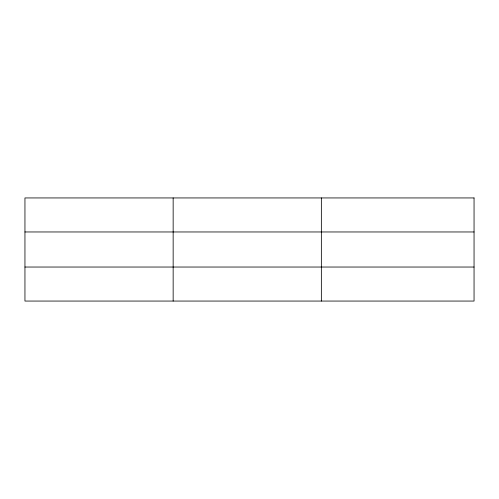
<?xml version="1.0" encoding="UTF-8"?>
<svg xmlns="http://www.w3.org/2000/svg" width="499" height="499" viewBox="0 0 499 499"><rect width="100%" height="100%" fill="white"/><g stroke="black" fill="none" stroke-linecap="round" stroke-linejoin="round"><path stroke-width="0.75" d="M173.153 197.941L173.153 301.059M321.356 197.941L321.356 301.059M24.95 231.966L474.05 231.966M24.95 267.034L474.05 267.034M474.05 197.941L474.05 301.059L24.95 301.059L24.95 197.941L474.05 197.941"/></g></svg>
